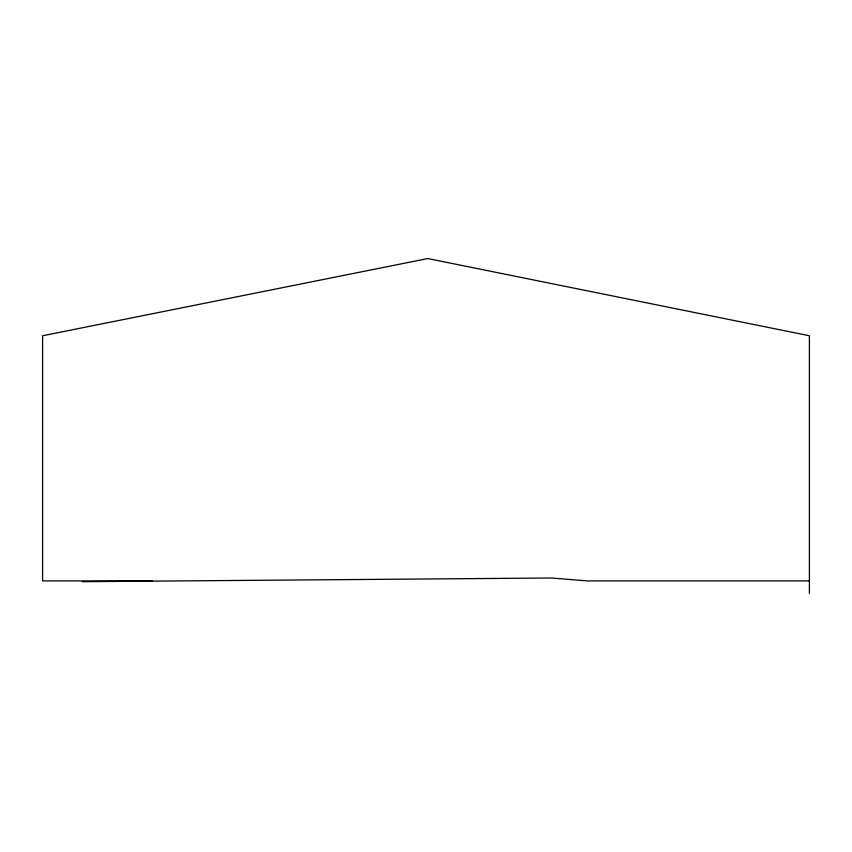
<?xml version="1.0" encoding="UTF-8"?>
<svg xmlns="http://www.w3.org/2000/svg" width="852" height="852" viewBox="0 0 852 852"><rect width="100%" height="100%" fill="white"/><g stroke="black" fill="none" stroke-linecap="round" stroke-linejoin="round"><path stroke-width="1.28" d="M82.271 581.682L551.393 577.997L587.39 580.915L809.4 580.915M152.22 580.915L42.6 580.915L42.6 335.752L427.757 258.55L809.4 335.752L809.4 593.45"/></g></svg>
